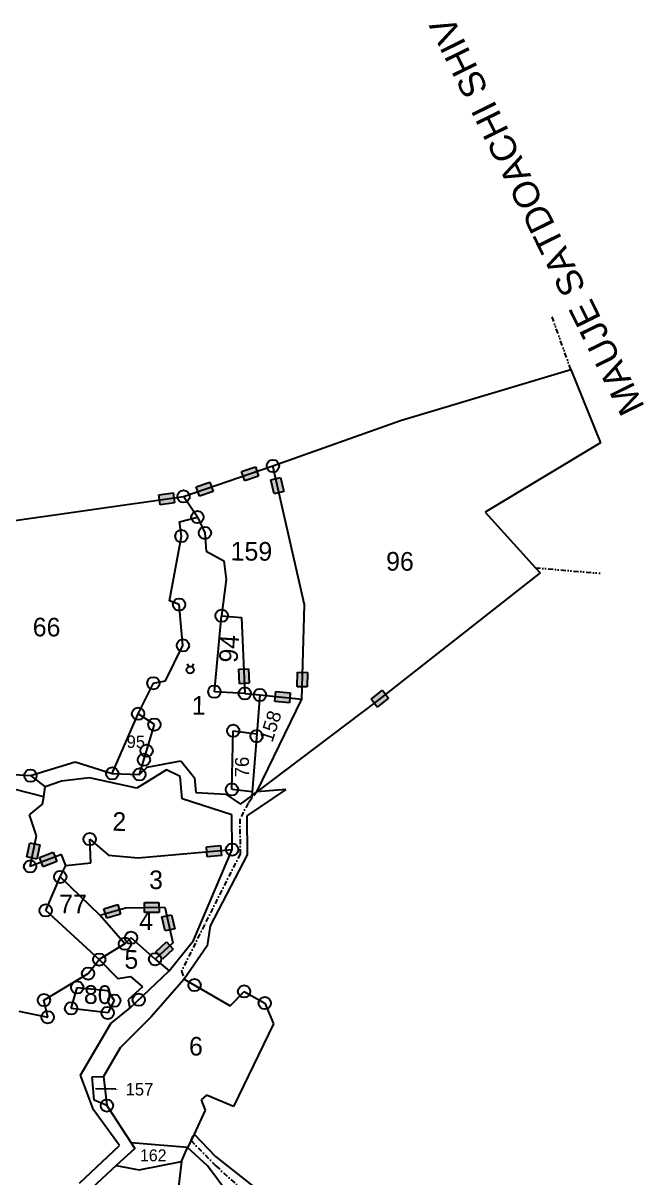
# Model space of a CAD drawing. Header units: metres. Extents: x 311141 to 315796, y 1906170 to 1910884.
# Drawn here: x 314599 to 315220, y 1908469 to 1909623 of the extents above; entities that cross this region are included whole.
import ezdxf

# ---------------------------------------------------------------- set-up
doc = ezdxf.new("R2010")
doc.units = ezdxf.units.M
doc.header["$MEASUREMENT"] = 0
doc.linetypes.add('DASHDOT', pattern=[1, 0.5, -0.25, 0, -0.25])
doc.linetypes.add('DIVIDE', pattern=[1.25, 0.5, -0.25, 0, -0.25, 0, -0.25])
for name, color, linetype in [('OFF', 1, 'Continuous'), ('POLY_PARCEL', 6, 'Continuous'), ('POLY_WATER', 4, 'Continuous'), ('TEXT_MAPOUT', 7, 'Continuous'), ('TEXT_PARCEL', 7, 'Continuous'), ('V_BOUND_LINE', 7, 'Continuous'), ('V_BOUND_STREAM_LINE', 7, 'DASHDOT'), ('V_DIVIDE_LINE', 7, 'DIVIDE')]:
    doc.layers.add(name, color=color, linetype=linetype)
doc.styles.get("Standard").update_dxf_attribs({"font": 'arial.ttf'})
doc.styles.add('TEXT_MAP', font='')
doc.styles.get('TEXT_MAP').set_extended_font_data('Kruti Dev 050')

msp = doc.modelspace()

# ---------------------------------------------------------------- hatches: boundary and pattern name
for points in [[(314834.1, 1909170.5), (314830.9, 1909180), (314817.2, 1909175.3), (314820.5, 1909165.9)], [(314856.2, 1909169.2), (314846.5, 1909167), (314849.7, 1909152.9), (314859.4, 1909155.1)], [(314771.7, 1909159.9), (314774.9, 1909150.4), (314788.6, 1909155.1), (314785.3, 1909164.5)], [(314750, 1909144), (314748.6, 1909153.9), (314734.3, 1909151.8), (314735.7, 1909142)], [(314814.9, 1908963.2), (314824.8, 1908963.6), (314824.2, 1908978), (314814.3, 1908977.6)], [(314872.7, 1908960.2), (314882.7, 1908959.9), (314883.1, 1908974.3), (314873.1, 1908974.6)], [(314864.9, 1908944), (314865.8, 1908953.9), (314851.5, 1908955.3), (314850.5, 1908945.4)], [(314964.2, 1908948.7), (314958, 1908956.6), (314946.7, 1908947.7), (314952.8, 1908939.8)], [(314615.2, 1908802.1), (314605.5, 1908804.2), (314602.5, 1908790.1), (314612.2, 1908788)], [(314797.1, 1908791.5), (314796.2, 1908801.4), (314781.9, 1908800.2), (314782.8, 1908790.2)], [(314615.1, 1908789.6), (314618.7, 1908780.3), (314632.2, 1908785.4), (314628.6, 1908794.7)], [(314696.1, 1908732.8), (314693.3, 1908742.4), (314679.5, 1908738.4), (314682.3, 1908728.8)], [(314734.6, 1908734.7), (314734.5, 1908744.7), (314720.1, 1908744.6), (314720.2, 1908734.6)], [(314747.2, 1908732.3), (314737.5, 1908730.1), (314740.7, 1908716.1), (314750.4, 1908718.3)], [(314748.7, 1908697.8), (314741.9, 1908705.2), (314731.3, 1908695.4), (314738.1, 1908688.1)]]:
    msp.add_hatch(color=256).paths.add_polyline_path(points)

# ---------------------------------------------------------------- linework, layer by layer
for p, q in [((314817.2, 1909175.3), (314830.9, 1909180)), ((314830.9, 1909180), (314834.1, 1909170.5)), ((314820.5, 1909165.9), (314817.2, 1909175.3)), ((314834.1, 1909170.5), (314820.5, 1909165.9)), ((314846.5, 1909167), (314856.2, 1909169.2)), ((314856.2, 1909169.2), (314859.4, 1909155.1)), ((314771.7, 1909159.9), (314785.3, 1909164.5)), ((314774.9, 1909150.4), (314771.7, 1909159.9)), ((314785.3, 1909164.5), (314788.6, 1909155.1)), ((314849.7, 1909152.9), (314846.5, 1909167)), ((314734.3, 1909151.8), (314748.6, 1909153.9)), ((314735.7, 1909142), (314734.3, 1909151.8)), ((314748.6, 1909153.9), (314750, 1909144)), ((314788.6, 1909155.1), (314774.9, 1909150.4)), ((314859.4, 1909155.1), (314849.7, 1909152.9)), ((314750, 1909144), (314735.7, 1909142)), ((314762.7, 1908983), (314764.2, 1908980.1)), ((314769, 1908983), (314767.5, 1908980.1)), ((314814.3, 1908977.6), (314824.2, 1908978)), ((314814.9, 1908963.2), (314814.3, 1908977.6)), ((314824.2, 1908978), (314824.8, 1908963.6)), ((314872.7, 1908960.2), (314873.1, 1908974.6)), ((314873.1, 1908974.6), (314883.1, 1908974.3)), ((314883.1, 1908974.3), (314882.7, 1908959.9)), ((314824.8, 1908963.6), (314814.9, 1908963.2)), ((314882.7, 1908959.9), (314872.7, 1908960.2)), ((314850.5, 1908945.4), (314851.5, 1908955.3)), ((314851.5, 1908955.3), (314865.8, 1908953.9)), ((314865.8, 1908953.9), (314864.9, 1908944)), ((314946.7, 1908947.7), (314958, 1908956.6)), ((314964.2, 1908948.7), (314952.8, 1908939.8)), ((314958, 1908956.6), (314964.2, 1908948.7)), ((314864.9, 1908944), (314850.5, 1908945.4)), ((314952.8, 1908939.8), (314946.7, 1908947.7)), ((314602.5, 1908790.1), (314605.5, 1908804.2)), ((314605.5, 1908804.2), (314615.2, 1908802.1)), ((314615.2, 1908802.1), (314612.2, 1908788)), ((314781.9, 1908800.2), (314796.2, 1908801.4)), ((314782.8, 1908790.2), (314781.9, 1908800.2)), ((314796.2, 1908801.4), (314797.1, 1908791.5)), ((314612.2, 1908788), (314602.5, 1908790.1)), ((314615.1, 1908789.6), (314628.6, 1908794.7)), ((314618.7, 1908780.3), (314615.1, 1908789.6)), ((314628.6, 1908794.7), (314632.2, 1908785.4)), ((314797.1, 1908791.5), (314782.8, 1908790.2)), ((314632.2, 1908785.4), (314618.7, 1908780.3)), ((314679.5, 1908738.4), (314693.3, 1908742.4)), ((314693.3, 1908742.4), (314696.1, 1908732.8)), ((314720.1, 1908744.6), (314734.5, 1908744.7)), ((314720.2, 1908734.6), (314720.1, 1908744.6)), ((314734.5, 1908744.7), (314734.6, 1908734.7)), ((314682.3, 1908728.8), (314679.5, 1908738.4)), ((314696.1, 1908732.8), (314682.3, 1908728.8)), ((314734.6, 1908734.7), (314720.2, 1908734.6)), ((314737.5, 1908730.1), (314747.2, 1908732.3)), ((314740.7, 1908716.1), (314737.5, 1908730.1)), ((314747.2, 1908732.3), (314750.4, 1908718.3)), ((314750.4, 1908718.3), (314740.7, 1908716.1)), ((314731.3, 1908695.4), (314741.9, 1908705.2)), ((314738.1, 1908688.1), (314731.3, 1908695.4)), ((314748.7, 1908697.8), (314738.1, 1908688.1)), ((314741.9, 1908705.2), (314748.7, 1908697.8))]:
    msp.add_line(p, q)
msp.add_lwpolyline([(314691.4, 1908558), (314671, 1908558.3)])
for centre, radius in [((314848.5, 1909180.7), 6.17), ((314759.1, 1909150.3), 6.17), ((314773, 1909129.6), 6.17), ((314756.9, 1909110.6), 6.17), ((314780.4, 1909113.8), 6.17), ((314754.6, 1909042.2), 6.17), ((314797.2, 1909031.1), 6.17), ((314758.5, 1909001.4), 6.17), ((314765.8, 1908976.9), 3.61), ((314728.9, 1908963.7), 6.17), ((314789.9, 1908955.2), 6.17), ((314820.3, 1908953.4), 6.17), ((314835.4, 1908951.9), 6.17), ((314713.7, 1908933.2), 6.17), ((314729.9, 1908922.3), 6.17), ((314808.8, 1908916.1), 6.17), ((314832.1, 1908910.7), 6.17), ((314719.4, 1908887.2), 6.17), ((314722.1, 1908896.2), 6.17), ((314687.8, 1908873.5), 6.17), ((314605.9, 1908871.3), 6.17), ((314715, 1908872.5), 6.17), ((314807.4, 1908857.5), 6.17), ((314665.2, 1908807.9), 6.17), ((314807.7, 1908797.4), 6.17), ((314605.6, 1908780.6), 6.17), ((314635.8, 1908770.1), 6.17), ((314621.2, 1908736.6), 6.17), ((314700.5, 1908703.3), 6.17), ((314706.6, 1908709.4), 6.17), ((314674.8, 1908687.6), 6.17), ((314730.6, 1908687.9), 6.17), ((314663.6, 1908673.6), 6.17), ((314652.8, 1908659.7), 6.17), ((314770.1, 1908662), 6.17), ((314819.7, 1908655.7), 6.17), ((314619.5, 1908647), 6.17), ((314689.8, 1908646.5), 6.17), ((314714.3, 1908647.4), 6.17), ((314840.3, 1908644), 6.17), ((314646.6, 1908638.8), 6.17), ((314683.2, 1908634.3), 6.17), ((314623.2, 1908629.9), 6.17), ((314682.4, 1908541.6), 6.17)]:
    msp.add_circle(centre, radius)
msp.add_solid([(314691.4, 1908558.4), (314693.9, 1908557.9), (314691.4, 1908557.5)])
at = {"layer": 'OFF'}
msp.add_line((314861.3, 1908857.6), (314832.5, 1908855.2), dxfattribs=at)
at = {"layer": 'POLY_PARCEL'}
for p, q in [((314879.9, 1909042.1), (314848.5, 1909180.7)), ((314773, 1909129.6), (314759.1, 1909150.3)), ((314755, 1909124.9), (314773, 1909129.6)), ((314756.9, 1909110.6), (314755, 1909124.9)), ((314773, 1909129.6), (314780.4, 1909113.8)), ((314745, 1909045.9), (314756.9, 1909110.6)), ((314780.4, 1909113.8), (314781.6, 1909095.5)), ((314781.6, 1909095.5), (314799.5, 1909085.9)), ((314799.5, 1909085.9), (314801.7, 1909067.3)), ((314801.7, 1909067.3), (314797.2, 1909031.1)), ((314754.6, 1909042.2), (314745, 1909045.9)), ((314758.5, 1909001.4), (314754.6, 1909042.2)), ((314877.4, 1908947.8), (314879.9, 1909042.1)), ((314789.9, 1908955.2), (314797.2, 1909031.1)), ((314797.2, 1909031.1), (314817.1, 1909029.4)), ((314817.1, 1909029.4), (314820.3, 1908953.4)), ((314741, 1908965.9), (314758.5, 1909001.4)), ((314713.7, 1908933.2), (314728.9, 1908963.7)), ((314728.9, 1908963.7), (314741, 1908965.9)), ((314820.3, 1908953.4), (314789.9, 1908955.2)), ((314820.3, 1908953.4), (314835.4, 1908951.9)), ((314835.4, 1908951.9), (314832.3, 1908913.1)), ((314835.4, 1908951.9), (314877.4, 1908947.8)), ((314832.5, 1908855.2), (314877.4, 1908947.8)), ((314687.8, 1908873.5), (314713.7, 1908933.2)), ((314729.9, 1908922.3), (314713.7, 1908933.2)), ((314715, 1908872.5), (314729.9, 1908922.3)), ((314807.4, 1908857.5), (314808.8, 1908916.1)), ((314808.8, 1908916.1), (314832.3, 1908913.1)), ((314832.3, 1908913.1), (314827.6, 1908855)), ((314827.6, 1908855), (314807.4, 1908857.5)), ((314618.1, 1908842.9), (314619.2, 1908850.2)), ((314827.3, 1908851.3), (314827, 1908848)), ((314827.6, 1908855), (314827.3, 1908851.3)), ((314605.1, 1908832.3), (314618.1, 1908842.9)), ((314612, 1908811.2), (314605.1, 1908832.3)), ((314605.6, 1908780.6), (314612, 1908811.2)), ((314666.5, 1908784.3), (314665.2, 1908807.9)), ((314665.2, 1908807.9), (314683.9, 1908791.9)), ((314637, 1908792.6), (314605.6, 1908780.6)), ((314641.4, 1908781.5), (314637, 1908792.6)), ((314683.9, 1908791.9), (314713.8, 1908789.2)), ((314713.8, 1908789.2), (314807.7, 1908797.4)), ((314635.8, 1908770.1), (314641.4, 1908781.5)), ((314641.4, 1908781.5), (314666.5, 1908784.3)), ((314621.2, 1908736.6), (314635.8, 1908770.1)), ((314635.8, 1908770.1), (314675.2, 1908731.9)), ((314674.8, 1908687.6), (314621.2, 1908736.6)), ((314675.2, 1908731.9), (314700.9, 1908739.4)), ((314700.5, 1908703.3), (314675.2, 1908731.9)), ((314700.9, 1908739.4), (314740.4, 1908739.8)), ((314740.4, 1908739.8), (314748.4, 1908704.4)), ((314706.6, 1908709.4), (314700.5, 1908703.3)), ((314730.6, 1908687.9), (314706.6, 1908709.4)), ((314700.5, 1908703.3), (314674.8, 1908687.6)), ((314748.4, 1908704.4), (314730.6, 1908687.9)), ((314663.6, 1908673.6), (314674.8, 1908687.6)), ((314674.8, 1908687.6), (314693.4, 1908668.6)), ((314730.6, 1908687.9), (314744.7, 1908676.2)), ((314619.5, 1908647), (314663.6, 1908673.6)), ((314693.4, 1908668.6), (314706, 1908670.5)), ((314718, 1908660.3), (314703.6, 1908647.2)), ((314706, 1908670.5), (314718, 1908660.3)), ((314646.6, 1908638.8), (314652.8, 1908659.7)), ((314652.8, 1908659.7), (314683.2, 1908656.7)), ((314683.2, 1908656.7), (314689.8, 1908646.5)), ((314623.2, 1908629.9), (314619.5, 1908647)), ((314683.2, 1908634.3), (314646.6, 1908638.8)), ((314689.8, 1908646.5), (314683.2, 1908634.3)), ((314703.6, 1908647.2), (314705.5, 1908639)), ((314594.3, 1908636.1), (314623.2, 1908629.9)), ((314667.8, 1908570.3), (314679.1, 1908570.6)), ((314669.6, 1908547.2), (314667.8, 1908570.3)), ((314682.4, 1908541.6), (314669.6, 1908547.2)), ((314763.2, 1908499.9), (314706.6, 1908504.5)), ((314756.9, 1908485.7), (314763.2, 1908499.9)), ((314691.7, 1908481.7), (314714.6, 1908477.4)), ((314714.6, 1908477.4), (314756.9, 1908485.7)), ((314756.9, 1908485.7), (314753.9, 1908460.6))]:
    msp.add_line(p, q, dxfattribs=at)
at = {"layer": 'POLY_WATER'}
for p, q in [((314605.9, 1908871.3), (314650.7, 1908885)), ((314650.7, 1908885), (314687.8, 1908873.5)), ((314715, 1908872.5), (314722.8, 1908879.7)), ((314722.8, 1908879.7), (314756.5, 1908886.2)), ((314756.5, 1908886.2), (314770.1, 1908869.2)), ((314561.5, 1908874), (314605.9, 1908871.3)), ((314605.9, 1908871.3), (314620.6, 1908860.2)), ((314664.9, 1908869), (314637.1, 1908865.7)), ((314712.4, 1908858.8), (314664.9, 1908869)), ((314687.8, 1908873.5), (314715, 1908872.5)), ((314741.9, 1908877.2), (314712.4, 1908858.8)), ((314755.6, 1908870.4), (314741.9, 1908877.2)), ((314757.6, 1908848.3), (314755.6, 1908870.4)), ((314770.1, 1908869.2), (314771.4, 1908854.4)), ((314619.2, 1908850.2), (314576.5, 1908861)), ((314619.2, 1908850.2), (314620.6, 1908860.2)), ((314637.1, 1908865.7), (314620.6, 1908860.2)), ((314861.3, 1908857.6), (314822.3, 1908831)), ((314807.3, 1908832.1), (314757.6, 1908848.3)), ((314771.4, 1908854.4), (314801.3, 1908852.9)), ((314801.3, 1908852.9), (314816, 1908842.8)), ((314816, 1908842.8), (314827.3, 1908851.3)), ((314827.3, 1908851.3), (314832.5, 1908855.2)), ((314807.7, 1908797.4), (314807.3, 1908832.1)), ((314822.3, 1908831), (314822.7, 1908792.1)), ((314768.9, 1908706.5), (314807.7, 1908797.4)), ((314822.7, 1908792.1), (314785.6, 1908721.3)), ((314785.6, 1908721.3), (314782.6, 1908701.3)), ((314744.7, 1908676.2), (314768.9, 1908706.5)), ((314782.6, 1908701.3), (314759.7, 1908668.1)), ((314705.5, 1908639), (314744.7, 1908676.2)), ((314759.7, 1908668.1), (314726.7, 1908630.2)), ((314686.2, 1908623.8), (314705.5, 1908639)), ((314726.7, 1908630.2), (314695.6, 1908599.5)), ((314656, 1908572.1), (314686.2, 1908623.8)), ((314695.6, 1908599.5), (314679.1, 1908570.6)), ((314669, 1908537.3), (314656, 1908572.1)), ((314679.1, 1908570.6), (314682.4, 1908541.6)), ((314694.9, 1908501.9), (314669, 1908537.3)), ((314682.4, 1908541.6), (314706.6, 1908504.5)), ((314769.7, 1908513.1), (314766.6, 1908506.8)), ((314769.7, 1908513.1), (314790.9, 1908490.9)), ((314655.1, 1908464.2), (314694.9, 1908501.9)), ((314710.3, 1908498.9), (314691.7, 1908481.7)), ((314706.6, 1908504.5), (314710.3, 1908498.9)), ((314766.6, 1908506.8), (314763.2, 1908499.9)), ((314783, 1908481.3), (314763.2, 1908499.9)), ((314790.9, 1908490.9), (314860.9, 1908435.8)), ((314691.7, 1908481.7), (314667.2, 1908459)), ((314803.3, 1908454.3), (314783, 1908481.3))]:
    msp.add_line(p, q, dxfattribs=at)
at = {"layer": 'V_BOUND_LINE'}
for p, q in [((314976.2, 1909226), (315146.4, 1909277.1)), ((315146.4, 1909277.1), (315176, 1909203.9)), ((314848.5, 1909180.7), (314976.2, 1909226)), ((315176, 1909203.9), (315060.6, 1909134.5)), ((314759.1, 1909150.3), (314848.5, 1909180.7)), ((314282.2, 1909082.6), (314759.1, 1909150.3)), ((315060.6, 1909134.5), (315111, 1909079)), ((315111, 1909079), (315115.7, 1909073.9)), ((315115.7, 1909073.9), (314952.3, 1908945.8)), ((314952.3, 1908945.8), (314832.5, 1908855.2)), ((314759.7, 1908668.1), (314805.6, 1908641.2)), ((314805.6, 1908641.2), (314819.7, 1908655.7)), ((314819.7, 1908655.7), (314840.3, 1908644)), ((314840.3, 1908644), (314849.1, 1908623.2)), ((314849.1, 1908623.2), (314809, 1908540.9)), ((314781.9, 1908552.1), (314776.8, 1908547.5)), ((314776.8, 1908547.5), (314780.7, 1908537)), ((314809, 1908540.9), (314781.9, 1908552.1)), ((314780.7, 1908537), (314769.7, 1908513.1))]:
    msp.add_line(p, q, dxfattribs=at)
at = {"layer": 'V_BOUND_STREAM_LINE', "ltscale": 10}
for p, q in [((314827, 1908848), (314823.7, 1908843.7)), ((314832.5, 1908855.2), (314827, 1908848)), ((314823.7, 1908843.7), (314815.5, 1908828.1)), ((314815.5, 1908828.1), (314815.6, 1908792.9)), ((314815.6, 1908792.9), (314779.9, 1908722.2)), ((314779.9, 1908722.2), (314757, 1908675.9)), ((314757, 1908675.9), (314759.7, 1908668.1)), ((314766.6, 1908506.8), (314769.7, 1908513.1)), ((314766.6, 1908506.8), (314791.5, 1908481.3)), ((314791.5, 1908481.3), (314823, 1908453))]:
    msp.add_line(p, q, dxfattribs=at)
at = {"layer": 'V_DIVIDE_LINE', "ltscale": 10}
for p, q in [((315146.4, 1909277.1), (315127.2, 1909330.9)), ((315111, 1909079), (315175.8, 1909073.5))]:
    msp.add_line(p, q, dxfattribs=at)

# ---------------------------------------------------------------- texts
at = {"layer": 'TEXT_MAPOUT'}
msp.add_text('MAUJE SATDOACHI SHIV', height=25.884, rotation=116.2332, dxfattribs=at).set_placement((315220.8, 1909239.6))
at = {"layer": 'TEXT_PARCEL', "style": 'TEXT_MAP'}
for s, height, rotation, p in [('159', 18.64, 359.6506, (314806.1, 1909086.3)), ('96', 18.64, 359.6506, (314961.6, 1909076.2)), ('66', 18.64, 359.6506, (314608.2, 1909010.5)), ('94', 18.64, 86.2816, (314813, 1908983.7)), ('1', 18.6, 359.6506, (314767.2, 1908932.2)), ('158', 13.98, 71.9879, (314847.8, 1908903.7)), ('95', 12.42, 359.6506, (314702.1, 1908899)), ('76', 13.94, 89.6506, (314824.4, 1908869.5)), ('2', 18.6, 359.6506, (314687.9, 1908816.2)), ('3', 18.6, 359.6506, (314724.6, 1908758)), ('77', 18.64, 359.6506, (314634.6, 1908733.9)), ('4', 18.6, 359.6506, (314714.7, 1908717)), ('5', 18.6, 359.6506, (314699.9, 1908678.4)), ('80', 18.64, 359.6506, (314659.4, 1908643.3)), ('6', 18.6, 359.6506, (314764.5, 1908591.7)), ('157', 12.42, 359.6506, (314701.1, 1908551.8)), ('162', 11.89, 359.6506, (314715.5, 1908486.1))]:
    msp.add_text(s, height=height, rotation=rotation, dxfattribs=at).set_placement(p)

doc.saveas('drawing.dxf')
